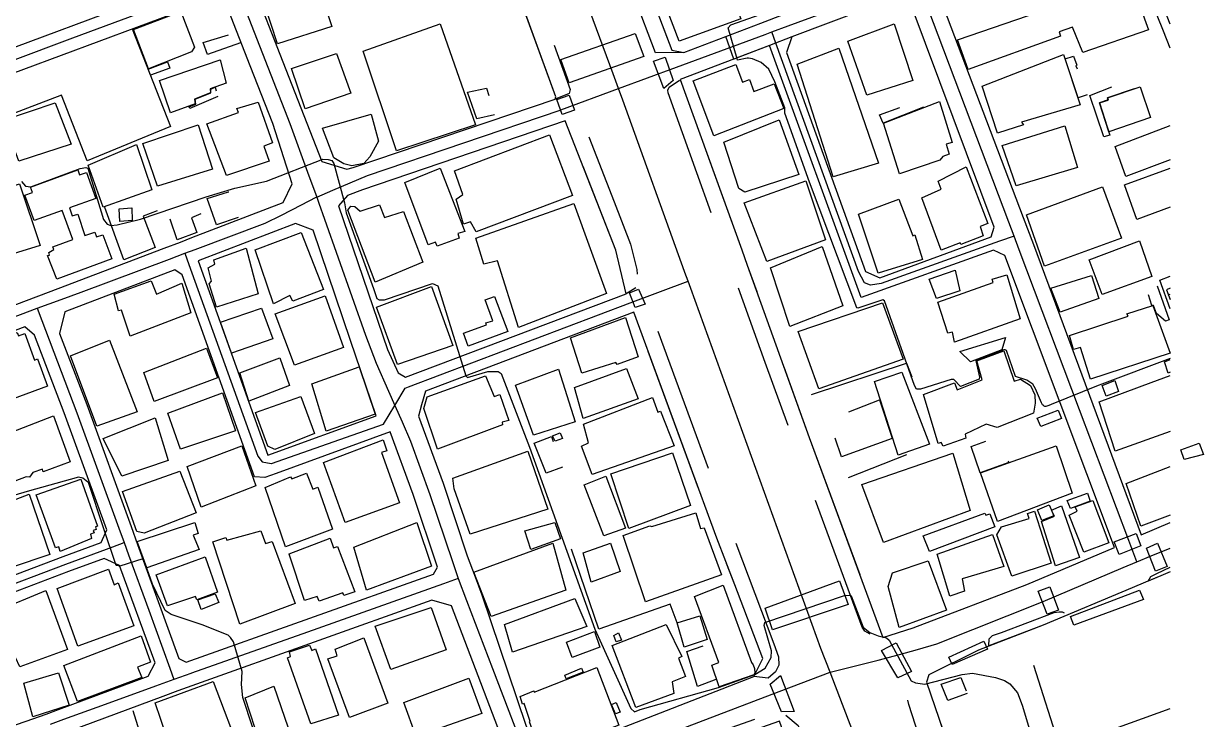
# Model space of a CAD drawing. Header units: millimetres. Extents: x 198785 to 203305, y 542885 to 545889.
# Drawn here: x 203008.6 to 203303.7, y 544732.9 to 544906.7 of the extents above; entities that cross this region are included whole.
import ezdxf

# ---------------------------------------------------------------- set-up
doc = ezdxf.new("R2010")
doc.units = ezdxf.units.MM
for name, pattern in [('FENCE_25K', [54.3, 28.7, -9.2, -16.4]), ('HIDDEN_BULD_25K', [28.8, 18.4, -10.4]), ('HIDDEN_IN_25K', [56.5, 36.5, -20])]:
    doc.linetypes.add(name, pattern=pattern)
for name, color, linetype in [('A0013114', 253, 'Continuous'), ('A0013117', 253, 'Continuous'), ('A0023214', 253, 'Continuous'), ('A0023217', 253, 'Continuous'), ('A0033324', 253, 'Continuous'), ('A0043325', 253, 'Continuous'), ('A0053326', 253, 'Continuous'), ('B0014111', 253, 'Continuous'), ('B0014112', 253, 'Continuous'), ('B0014113', 253, 'Continuous'), ('B0014116', 253, 'Continuous'), ('B0014118', 253, 'Continuous'), ('B0024120', 253, 'Continuous'), ('C0076117', 253, 'Continuous'), ('F0017111', 253, 'Continuous'), ('F0017114', 253, 'Continuous'), ('F0047224', 253, 'Continuous')]:
    doc.layers.add(name, color=color, linetype=linetype)

msp = doc.modelspace()

# ---------------------------------------------------------------- linework, layer by layer
at = {"layer": 'A0013114'}
for points in [[(203119.83, 545033.48), (203170.7, 544900.08), (203173.75, 544899.5), (203193, 544906.85), (203198.82, 544909.07), (203221.11, 544917.58), (203225.74, 544924.18)], [(203141.73, 544888.42), (203109.86, 544975.88), (203099.9, 545001.44), (203091.58, 545022.8)], [(203230.79, 544910.63), (203227.98, 544913.78), (203200.75, 544903.4)], [(203195.14, 544901.24), (203172.84, 544892.73), (203188.19, 544850.18), (203189.58, 544846.34), (203205.11, 544803.3), (203223.51, 544753.33), (203231.11, 544755.73), (203259.51, 544766.58), (203281.42, 544775.83)], [(203159.31, 544839.21), (203156.7, 544850.12), (203144.09, 544882.38)], [(203137.31, 544723.27), (203138.55, 544723.07), (203191.2, 544743.58), (203193.46, 544748.04), (203186.52, 544766.47), (203181.95, 544778.15), (203161.23, 544834.59)], [(203288.13, 544778.93), (203295.37, 544782.08)], [(203295.37, 544769.69), (203293.01, 544768.72), (203289.16, 544767.15), (203285.84, 544765.75), (203263.61, 544756.37), (203247.39, 544750.18), (203234.99, 544744.02), (203234.39, 544742.16), (203273.63, 544627.83)]]:
    msp.add_lwpolyline(points, dxfattribs=at)
at = {"layer": 'A0013117'}
for points in [[(203091.58, 545022.8), (203036.85, 545002.14), (203035.81, 545000.08), (203038.24, 544993.03), (203049.69, 544961.64), (203062.4, 544926.19), (203064.82, 544919.43), (203066.48, 544915.15), (203072.7, 544899.1), (203083.23, 544872.26), (203089.44, 544870.33), (203091.06, 544870.75), (203141.55, 544887.85), (203141.73, 544888.42)], [(202987.48, 544893.81), (203051.22, 544917.56), (203055.14, 544922.73), (203042.17, 544958.92), (203029.11, 544994.72), (203024.24, 544996.11), (203023.73, 544995.74), (203017.96, 544991.51), (202983.85, 544966.5), (202978.37, 544962.49), (202976.05, 544960.79), (202965.3, 544952.89), (202964.74, 544949.14), (202980.42, 544905.66), (202983.73, 544895.79), (202987.48, 544893.81)], [(203295.37, 544900.57), (203293.65, 544904.86), (203283.7, 544929.63), (203276.9, 544931.9)], [(202966.27, 544821.95), (202967.46, 544822.29), (202973.97, 544824.12), (202977.53, 544825.47), (203006.92, 544836.61), (203017.28, 544840.54), (203043.76, 544850.57), (203047.89, 544852.14), (203050.71, 544853.23), (203073.54, 544862.04), (203075.77, 544866.68), (203070.92, 544881.74), (203065.24, 544896.19), (203059.23, 544911.72), (203055.73, 544912.84), (202989.71, 544888.24), (202983.91, 544886.08), (202978.21, 544884.01), (202946.53, 544872.49), (202946.02, 544869.95), (202963.77, 544822.85), (202966.27, 544821.95)], [(203237.71, 544913.25), (203258.62, 544858.26), (203261.17, 544851.55), (203288.13, 544778.93)], [(203200.75, 544903.4), (203199.42, 544899.52), (203219.14, 544844.79), (203222.74, 544843.22), (203250.62, 544853.43), (203251.35, 544855.88), (203230.79, 544910.63)], [(203281.42, 544775.83), (203254.03, 544848.76), (203251.15, 544850.12), (203218.08, 544838.26), (203195.14, 544901.24)], [(203144.09, 544882.38), (203093.41, 544865.21), (203089.59, 544863.75), (203087.39, 544861.2), (203099.58, 544825.25), (203102.25, 544819.48), (203104.15, 544818.34), (203159.31, 544839.21)], [(203069.71, 544798.89), (203096.77, 544808.72), (203090.37, 544827.51), (203081.02, 544855.07), (203076.61, 544856.8), (203052.31, 544847.41), (203069.71, 544798.89)], [(203049.28, 544747.11), (203111.09, 544769.16), (203112.09, 544770.87), (203106.02, 544789.08), (203100.27, 544804.67), (203071.74, 544794.3), (203068.95, 544793.29), (203066.34, 544793.47), (203048.24, 544843.95), (203046.42, 544845.17), (203018.89, 544834.73), (203017.63, 544829.27), (203024.39, 544811.53), (203035.49, 544781.01), (203037.1, 544776.59), (203047.47, 544748.1), (203049.28, 544747.11)], [(203161.23, 544834.59), (203109.11, 544814.87), (203108.14, 544811.43), (203107.34, 544808.61), (203113.53, 544791.84), (203119.56, 544773.76), (203121.51, 544768.44), (203123.21, 544763.98), (203134.21, 544731.43), (203137.31, 544723.27)], [(202979.88, 544760.45), (202981.1, 544759.37), (203018.48, 544773.55), (203028.03, 544777.06), (203029.41, 544780.18), (203018.76, 544809.43), (203011.38, 544828.84), (203008.96, 544830.97), (202978.95, 544819.59), (202978.01, 544818.21), (202979.88, 544760.45)], [(202983.71, 544723.64), (203009.27, 544732.41), (203014.29, 544734.13), (203017.38, 544735.28), (203039.81, 544743.64), (203041.48, 544747), (203032.64, 544771.32), (203028.78, 544773.08), (203019.88, 544769.8), (202981.22, 544755.13), (202980.14, 544753.99), (202980.92, 544736.75), (202979.97, 544732.76), (202981.62, 544723.76), (202983.71, 544723.64)], [(203131.91, 544718.57), (203115.64, 544761.19), (203110.73, 544762.66), (203051.89, 544741.67), (203047.22, 544740), (203043.41, 544738.58), (203020.09, 544729.89), (203019.2, 544728.75), (203025.39, 544708.13), (203028.93, 544695.89), (203029.36, 544695.16), (203031.66, 544694.43), (203036.74, 544692.81), (203038.01, 544693.03), (203042.42, 544694.06), (203044.32, 544694.5), (203056.27, 544697.11), (203075.49, 544700.22), (203096.12, 544703.68), (203122.28, 544694.12)]]:
    msp.add_lwpolyline(points, dxfattribs=at)
at = {"layer": 'A0023214'}
for points in [[(203157.39, 544890.48), (203156.02, 544894.17), (203125.83, 544975.88), (203111, 545014.36), (203105.28, 545027.98), (203104.11, 545030.77), (203102.65, 545034.72), (203091.1, 545065.99), (203072.81, 545115.49), (203071.04, 545120.27), (203070.34, 545122.16), (203069.23, 545125.18), (203048.3, 545181.26), (203046.89, 545185.14), (203045.5, 545188.97), (203024, 545248.21), (203019.43, 545260.34), (203016.95, 545266.91), (203015.61, 545270.56), (203009.85, 545286.29), (203004.11, 545300.49), (202996.92, 545318.28)], [(203157.39, 544890.48), (203171.93, 544895.85), (203194.08, 544904.01), (203195.74, 544904.62), (203199.82, 544906.13), (203228.52, 544916.71), (203231.38, 544920.24), (203234.48, 544923.43), (203274.24, 544938.1), (203280.49, 544940.4), (203281.2, 544940.68)], [(203210.28, 544744.61), (203207.98, 544750.6), (203175.46, 544840.49), (203174.77, 544842.39), (203174, 544844.53), (203173.92, 544844.76), (203158.47, 544887.56), (203157.39, 544890.48)], [(203210.28, 544744.61), (203222.33, 544747.63), (203227.63, 544749.1), (203232.18, 544750.35), (203237.02, 544751.76), (203263.61, 544762.34), (203283.63, 544770.78), (203287.05, 544772.22), (203290.63, 544773.69), (203295.37, 544775.63)], [(203124.87, 544613.91), (203123.29, 544617.96), (203120.27, 544625.73), (203118.85, 544629.16), (203117.51, 544632.83), (203112.28, 544647.14), (203111.91, 544648.15), (203111.91, 544648.86), (203111.91, 544650.33), (203112, 544650.7), (203112.72, 544653.72), (203125.28, 544686.53), (203126.31, 544689.43), (203127.24, 544691.96), (203131.81, 544703.22), (203135.97, 544713.72), (203137.15, 544716.19), (203140.82, 544718.16), (203195.84, 544739.16), (203210.28, 544744.61)], [(203267.47, 544594.83), (203262.93, 544607.45), (203257.39, 544621.87), (203213.37, 544736.56), (203210.28, 544744.61)]]:
    msp.add_lwpolyline(points, dxfattribs=at)
at = {"layer": 'A0023217'}
for points in [[(203256.3, 544853.61), (203254.99, 544857.07), (203234.75, 544910.63), (203234.29, 544911.95), (203231.38, 544920.24), (203228.74, 544928.11), (203180.49, 545056.59), (203179.54, 545059.12)], [(203295.37, 544906.58), (203286.96, 544928.22), (203283.77, 544935.12), (203281.2, 544940.68)], [(203061.06, 544918.03), (203057.39, 544916.66), (203020.88, 544903.06), (202988.6, 544891.02), (202982.98, 544888.93)], [(203061.06, 544918.03), (203062.85, 544913.43), (203075.22, 544881.74), (203079.65, 544869.59), (203081.92, 544863.37)], [(203256.3, 544853.61), (203252.69, 544852.32), (203223.07, 544841.74), (203220.44, 544841.35), (203218.88, 544841.94), (203217.42, 544844.79), (203196.74, 544901.86), (203195.74, 544904.62)], [(203081.92, 544863.37), (203085.93, 544865.08), (203094.66, 544868.78), (203142.82, 544885.11), (203143, 544885.18), (203157.39, 544890.48)], [(203048.97, 544849.33), (203051.52, 544850.29), (203069, 544856.83), (203073.13, 544858.87), (203078.14, 544861.44), (203081.8, 544863.32), (203081.92, 544863.37)], [(203081.92, 544863.37), (203082.47, 544861.87), (203083.9, 544857.84), (203094.15, 544828.84), (203096.78, 544821.88), (203099.88, 544814.83), (203101.46, 544811.31)], [(203287.05, 544772.22), (203285.05, 544777.51), (203272.7, 544810.2), (203257.6, 544850.16), (203256.3, 544853.61)], [(203012.02, 544835.59), (203018.04, 544837.79), (203023.05, 544839.63), (203045.09, 544847.88), (203048.97, 544849.33)], [(203048.97, 544849.33), (203049.98, 544846.52), (203067.2, 544798.59), (203068.25, 544797.19), (203070.57, 544796.79), (203070.63, 544796.81), (203098.59, 544806.61), (203101.46, 544811.31)], [(203101.46, 544811.31), (203104.05, 544815.63), (203104.84, 544815.93), (203160.27, 544836.9), (203174.77, 544842.39)], [(202974.89, 544821.97), (202978.09, 544823.14), (202989.64, 544827.38), (203007.84, 544834.05), (203012.02, 544835.59)], [(203012.02, 544835.59), (203013.17, 544832.56), (203021.96, 544809.43), (203032.45, 544780.6), (203033.75, 544777.03)], [(203101.46, 544811.31), (203103.25, 544807.23), (203105.36, 544802.41), (203110.24, 544789.08), (203115.87, 544772.33), (203117.3, 544768.06)], [(202976.93, 544757.93), (202980, 544757.47), (202981.24, 544757.28), (203019.18, 544771.67), (203030.93, 544776), (203033.75, 544777.03)], [(203033.75, 544777.03), (203034.87, 544773.95), (203039.9, 544760.11), (203045.18, 544745.61), (203046.2, 544742.81)], [(203117.3, 544768.06), (203113.6, 544766.75), (203079.58, 544754.68), (203050.58, 544744.39), (203050.41, 544744.33), (203046.2, 544742.81)], [(203117.3, 544768.06), (203119.4, 544762.58), (203125.9, 544745.59), (203135.16, 544721.4), (203137.15, 544716.19)], [(203046.2, 544742.81), (203041.59, 544741.14), (203029.04, 544736.61), (203018.61, 544732.84), (203015.22, 544731.61)]]:
    msp.add_lwpolyline(points, dxfattribs=at)
at = {"layer": 'A0033324', "linetype": 'HIDDEN_IN_25K', "flags": 128}
for points in [[(203173.75, 544899.5), (203166.68, 544899.38), (203142.11, 544963.83), (203116.49, 545031.02), (203119.83, 545033.48), (203145.26, 544966.78), (203170.7, 544900.08), (203173.75, 544899.5)], [(203145.03, 544889.29), (203141.55, 544887.85), (203141.73, 544888.42), (203109.86, 544975.88), (203099.9, 545001.44), (203091.58, 545022.8), (203094.77, 545023.83), (203095.69, 545023.27), (203102.62, 545005.47), (203102.56, 545004.82), (203108.29, 544990.37), (203108.82, 544989.57), (203113.61, 544977.25), (203121.05, 544956.84), (203145.3, 544890.28), (203145.03, 544889.29)], [(203205.11, 544803.3), (203223.51, 544753.33), (203220.44, 544754.07), (203218.98, 544754.86), (203218.31, 544755.87), (203201.35, 544801.93), (203194.1, 544822.03), (203169.78, 544889.41), (203169.74, 544890.06), (203170.05, 544890.81), (203172.84, 544892.73), (203188.19, 544850.18), (203189.58, 544846.34), (203205.11, 544803.3)], [(203161.7, 544840.7), (203159.31, 544839.21), (203156.7, 544850.12), (203144.09, 544882.38), (203147.13, 544882.03), (203149.08, 544880.61), (203156.29, 544862.14), (203160.42, 544851.57), (203161.96, 544845.26), (203162.14, 544841.83), (203161.7, 544840.7)], [(203196.66, 544744.73), (203194.8, 544743.16), (203191.2, 544743.58), (203193.46, 544748.04), (203186.52, 544766.47), (203181.95, 544778.15), (203161.23, 544834.59), (203163.92, 544835.42), (203165.51, 544834.54), (203181, 544792.36), (203185.71, 544779.53), (203196.25, 544751.77), (203197.41, 544748.48), (203197.49, 544746.39), (203196.66, 544744.73)], [(203295.37, 544769.69), (203293.01, 544768.72), (203289.82, 544767.42), (203290.48, 544768.54), (203292, 544769.31), (203295.37, 544770.88)], [(203263.61, 544756.37), (203250.02, 544751.19), (203250.1, 544752.94), (203250.92, 544753.82), (203253.14, 544754.57), (203266.37, 544759.58), (203267.56, 544759.73), (203268.33, 544759.69), (203268.87, 544759.48), (203269.32, 544759.12), (203269.61, 544758.9), (203263.61, 544756.37)], [(203295.37, 544628.77), (203278.66, 544622.34), (203273.2, 544621.67), (203270.89, 544622.04), (203268.83, 544622.88), (203266.66, 544625.37), (203266.26, 544626.59), (203229.98, 544736.53), (203229.44, 544738.94), (203229.35, 544739.98), (203229.79, 544740.91), (203232.12, 544743.14), (203234.99, 544744.02), (203234.39, 544742.16), (203273.63, 544627.83), (203295.37, 544635.97)], [(203199.23, 544733.93), (203202.28, 544731.35), (203221.38, 544678.11), (203223.49, 544672.24), (203223.55, 544671.35), (203223.56, 544670.56), (203223.55, 544669.75), (203223.15, 544668.8), (203221.29, 544666.53), (203197.66, 544732.38), (203166.05, 544721.37), (203166.03, 544722.81), (203166.26, 544723.73), (203166.55, 544724.19), (203196.58, 544734.65), (203197.6, 544734.54), (203198.02, 544734.46), (203199.23, 544733.93)]]:
    msp.add_lwpolyline(points, dxfattribs=at)
at = {"layer": 'A0043325'}
for points in [[(203163.72, 544898.53), (203145.06, 544891.89), (203142.98, 544897.71), (203161.54, 544904.23), (203163.72, 544898.53)], [(203171.05, 544892.47), (203168.72, 544890.46), (203166.17, 544897.32), (203169.02, 544898.32), (203171.05, 544892.47)], [(203146.4, 544885.06), (203143.29, 544883.97), (203142, 544887.72), (203145.04, 544888.85), (203146.4, 544885.06)], [(203164.02, 544836.61), (203161.58, 544835.74), (203160.14, 544839.43), (203162.42, 544840.33), (203164.02, 544836.61)], [(203288.03, 544776.24), (203282.57, 544774.05), (203281.38, 544777.25), (203286.85, 544779.26), (203288.03, 544776.24)], [(203294.57, 544771.03), (203291.71, 544769.91), (203289.4, 544775.65), (203292.17, 544776.85), (203294.57, 544771.03)], [(203214.85, 544761.58), (203195.86, 544755.21), (203194.04, 544760.61), (203212.68, 544767.5), (203214.85, 544761.58)], [(203267.41, 544760.13), (203264.58, 544759.18), (203262.37, 544764.89), (203265.27, 544765.94), (203267.41, 544760.13)], [(203288.68, 544762.84), (203271.29, 544756.37), (203270.39, 544758.54), (203287.72, 544765.18), (203288.68, 544762.84)], [(203230.7, 544744.84), (203227.27, 544743.26), (203223.18, 544750.05), (203226.8, 544751.94), (203230.7, 544744.84)], [(203249.67, 544750.43), (203240.84, 544746.6), (203240.03, 544748.39), (203248.71, 544752.39), (203249.67, 544750.43)], [(203201.35, 544734.85), (203198.13, 544734.73), (203195.31, 544741.63), (203197.87, 544743.78), (203201.35, 544734.85)]]:
    msp.add_lwpolyline(points, dxfattribs=at)
at = {"layer": 'A0053326'}
msp.add_lwpolyline([(203295.37, 544940.47), (203289.01, 544937.57), (203276.9, 544931.9), (203249.54, 544922.32), (203240.03, 544918.55), (203227.98, 544913.78), (203200.75, 544903.4), (203195.14, 544901.24), (203186.27, 544897.86), (203184.19, 544903.49), (203193, 544906.85), (203198.82, 544909.07), (203221.11, 544917.58), (203225.74, 544924.18), (203234.42, 544930.33), (203234.45, 544930.36), (203271.77, 544943.86), (203266.85, 544958.3), (203265.49, 544962.21), (203254.16, 544992.6), (203253.26, 544995.03), (203264.18, 544999.45), (203280.34, 544956.3)], dxfattribs=at)
at = {"layer": 'B0014111'}
for points in [[(203281.3, 544929.15), (203289.95, 544905.13), (203273.51, 544899.46), (203270.96, 544905.84), (203267.59, 544904.65), (203267.93, 544903.58), (203244.87, 544895.27), (203242.17, 544902.69), (203265.75, 544910.75), (203264.89, 544913.2), (203267.38, 544914.43), (203264.87, 544922.55), (203281.3, 544929.15)], [(203085.68, 544905.98), (203072.09, 544901.68), (203066.98, 544917.47), (203080.53, 544921.67), (203085.68, 544905.98)], [(203179.29, 544920.75), (203181.34, 544915.15), (203184.69, 544916.44), (203187.95, 544907.9), (203172.59, 544902.35), (203167.26, 544916.36), (203179.29, 544920.75)], [(203050.64, 544899.65), (203039.82, 544895.39), (203036.13, 544905.27), (203047.96, 544909.76), (203051.36, 544900.86), (203050.64, 544899.65)], [(203121.62, 544881.41), (203101.89, 544874.92), (203093.52, 544899.79), (203112.79, 544906.62), (203121.62, 544881.41)], [(203230.97, 544892.51), (203219.45, 544888.8), (203214.74, 544902.37), (203226.3, 544906.65), (203230.97, 544892.51)], [(203222.41, 544871.83), (203211.1, 544868.41), (203202.09, 544896.61), (203212.49, 544900.62), (203222.41, 544871.83)], [(203051.54, 544886.67), (203045.34, 544884.43), (203042.59, 544892.49), (203057.78, 544897.66), (203059.24, 544891.83), (203055.29, 544890.44), (203055.34, 544889.41), (203051.36, 544887.82), (203051.54, 544886.67)], [(203090.46, 544889.35), (203079.03, 544885.44), (203075.61, 544895.48), (203086.83, 544899.22), (203090.46, 544889.35)], [(203258.67, 544881.38), (203252.19, 544879.37), (203248.3, 544891.09), (203268.7, 544898.98), (203272.86, 544886.41), (203258.2, 544882.07), (203258.67, 544881.38)], [(203186.7, 544896.47), (203188.36, 544892.12), (203190.15, 544892.77), (203191.27, 544889.79), (203196.33, 544891.66), (203198.71, 544885.48), (203181.21, 544878.67), (203176.08, 544892.4), (203186.7, 544896.47)], [(203290.43, 544883.29), (203280.04, 544879.71), (203277.68, 544886.88), (203279.88, 544887.62), (203279.69, 544888.18), (203287.87, 544890.89), (203290.43, 544883.29)], [(203020.51, 544876.62), (203007.4, 544872.36), (203003.69, 544882.57), (203016.52, 544886.89), (203020.51, 544876.62)], [(203070.06, 544872.32), (203059.36, 544868.72), (203054.45, 544881.65), (203062.34, 544884.49), (203061.98, 544885.48), (203067.25, 544887.1), (203070.83, 544876.96), (203068.69, 544876.13), (203070.06, 544872.32)], [(203237.76, 544872.56), (203227.69, 544869.15), (203223.67, 544881.87), (203237.65, 544887.22), (203240.83, 544877.03), (203239.31, 544876.56), (203240.05, 544874.07), (203238.52, 544873.49), (203237.76, 544872.56)], [(203093.74, 544871.79), (203090.73, 544871.18), (203088.71, 544871.65), (203086.19, 544873.14), (203083.33, 544880.63), (203095.52, 544884.07), (203097.34, 544877.37), (203095.17, 544873.39), (203093.74, 544871.79)], [(203202.5, 544869.04), (203189.01, 544864.59), (203187.46, 544865.53), (203183.71, 544877.11), (203197.54, 544882.64), (203202.5, 544869.04)], [(203055.87, 544870.36), (203042.12, 544866.06), (203038.41, 544876.73), (203052.3, 544881.45), (203055.87, 544870.36)], [(203272.19, 544870.75), (203256.84, 544866.2), (203253.36, 544876.26), (203268.98, 544881.19), (203272.19, 544870.75)], [(203295.37, 544872.64), (203284.24, 544868.5), (203281.63, 544876.03), (203295.37, 544881.25)], [(203145.89, 544863.78), (203121.77, 544854.69), (203120.34, 544857.19), (203118.65, 544856.61), (203116.82, 544862.88), (203118.5, 544864.01), (203116.4, 544869.93), (203140.16, 544878.94), (203145.89, 544863.78)], [(203248.62, 544853.67), (203243.02, 544851.53), (203242.85, 544851.91), (203238.12, 544850.08), (203233.28, 544863.17), (203238.05, 544865.36), (203237.34, 544867.36), (203244.34, 544870.92), (203249.79, 544856.74), (203247.82, 544855.99), (203248.62, 544853.67)], [(203117.57, 544853.1), (203112.01, 544851.1), (203111.66, 544852.07), (203109.75, 544851.47), (203103.92, 544867.05), (203112.81, 544870.57), (203118.92, 544854.79), (203117.2, 544854.23), (203117.57, 544853.1)], [(203295.37, 544860.83), (203287.02, 544857.8), (203283.95, 544866.43), (203295.37, 544870.56)], [(203209.17, 544852.69), (203194.46, 544847.29), (203188.84, 544861.89), (203204.27, 544867.41), (203209.17, 544852.69)], [(203097.6, 544861.43), (203098.84, 544858.28), (203103.62, 544859.8), (203108.43, 544847.07), (203096.51, 544842.08), (203089.67, 544860.13), (203090.49, 544861.07), (203091.46, 544861.01), (203092.75, 544859.84), (203097.6, 544861.43)], [(203146.24, 544861.74), (203154.42, 544839.24), (203132.35, 544830.74), (203127.09, 544847.44), (203123.71, 544846.59), (203121.67, 544853.06), (203146.24, 544861.74)], [(203083.64, 544840.24), (203075.96, 544837.37), (203075.18, 544838.77), (203071.11, 544836.71), (203066.5, 544850.17), (203078, 544854.51), (203083.64, 544840.24)], [(203213.48, 544836.22), (203200.21, 544831.03), (203195.36, 544845.66), (203208.28, 544851.04), (203213.48, 544836.22)], [(203290.74, 544843.53), (203278.33, 544839.04), (203275.13, 544847.65), (203287.69, 544852.42), (203290.74, 544843.53)], [(203242.74, 544839.95), (203236.89, 544838), (203235.12, 544842.85), (203241.55, 544845.12), (203242.74, 544839.95)], [(203257.87, 544832.94), (203241.39, 544827.13), (203240.89, 544829.63), (203239.76, 544829.33), (203237.25, 544837.13), (203251.08, 544842), (203250.86, 544842.85), (203254.52, 544843.97), (203257.87, 544832.94)], [(203277.49, 544838.04), (203267.82, 544834.64), (203265.47, 544840.57), (203275.69, 544843.74), (203277.49, 544838.04)], [(203115.95, 544826.24), (203102.09, 544821.54), (203096.9, 544835.88), (203110.64, 544841.02), (203115.95, 544826.24)], [(203129.72, 544829.74), (203119.77, 544826.08), (203118.59, 544829.34), (203124.38, 544831.43), (203124.22, 544831.94), (203125.95, 544832.47), (203124.04, 544837.66), (203126.34, 544838.56), (203129.72, 544829.74)], [(203228.59, 544822.85), (203207.52, 544815.47), (203202.35, 544829.74), (203223.45, 544836.96), (203228.59, 544822.85)], [(203291.04, 544836.25), (203295.38, 544824.35), (203275.43, 544817.84), (203272.91, 544825.76), (203271.19, 544825.32), (203270.19, 544828.74), (203284.86, 544833.63), (203284.49, 544834.23), (203291.04, 544836.25)], [(203162.27, 544823.41), (203157.02, 544821.57), (203156.74, 544821.99), (203148.26, 544819.39), (203145.37, 544828.21), (203159.13, 544833.27), (203162.27, 544823.41)], [(203253.25, 544825.22), (203245.41, 544822.22), (203242.71, 544824.8), (203254.13, 544828.28), (203253.25, 544825.22)], [(203253.72, 544824.95), (203256.32, 544817.4), (203257.94, 544817.86), (203260.38, 544816.3), (203261.5, 544813.96), (203261.6, 544811.88), (203261.14, 544809.39), (203252.1, 544805.76), (203249.33, 544806.59), (203244.11, 544804.13), (203244.27, 544803.09), (203238.55, 544801.09), (203238.05, 544802.04), (203237.32, 544801.82), (203233.63, 544814.06), (203241.41, 544816.93), (203242.04, 544815.23), (203248.36, 544817.66), (203247.01, 544822.43), (203253.72, 544824.95)], [(203096.51, 544809.12), (203084.29, 544804.88), (203080.66, 544816.68), (203092.51, 544820.97), (203096.51, 544809.12)], [(203124.09, 544818.67), (203126.27, 544813.55), (203127.73, 544814.04), (203129.93, 544807.5), (203128.31, 544807.11), (203128.4, 544806.49), (203112.09, 544800.38), (203108.74, 544810.5), (203109.52, 544813.48), (203124.09, 544818.67)], [(203146.53, 544807.2), (203136.13, 544803.85), (203131.62, 544816.37), (203142.38, 544820.33), (203146.53, 544807.2)], [(203162.28, 544812.96), (203148.52, 544808.04), (203146.4, 544815.78), (203159.43, 544820.5), (203162.28, 544812.96)], [(203235.14, 544801.63), (203227.3, 544798.89), (203221.39, 544817.31), (203228.27, 544819.63), (203235.14, 544801.63)], [(203295.37, 544804.83), (203281.63, 544799.85), (203277.63, 544812.24), (203290.62, 544817.04), (203295.37, 544818.82)], [(203081.4, 544804.26), (203071.46, 544800.29), (203069.7, 544801.1), (203066.58, 544809.51), (203077.93, 544813.57), (203081.4, 544804.26)], [(203165.93, 544813.31), (203167.19, 544809.66), (203167.93, 544809.83), (203171.35, 544801.19), (203150.78, 544794.01), (203148.1, 544801.16), (203149.86, 544801.93), (203148.61, 544806.65), (203165.93, 544813.31)], [(203102.65, 544787), (203089.07, 544782.06), (203083.59, 544797.02), (203098.53, 544802.73), (203099.46, 544799.98), (203098.1, 544799.56), (203102.65, 544787)], [(203139.73, 544785.39), (203120.33, 544779.13), (203116.32, 544790.49), (203115.96, 544793.1), (203134.7, 544799.87), (203139.73, 544785.39)], [(203270.8, 544789.37), (203252.18, 544782.3), (203247.89, 544794.44), (203266.88, 544801.2), (203270.8, 544789.37)], [(203175.36, 544786.27), (203160, 544780.53), (203155.5, 544794.25), (203170.88, 544799.43), (203175.36, 544786.27)], [(203245.35, 544785.02), (203223.63, 544777.04), (203218.21, 544791.55), (203241.02, 544799.36), (203245.35, 544785.02)], [(203295.37, 544783.91), (203288.05, 544781.16), (203284.33, 544791.77), (203295.37, 544796.04)], [(203159.1, 544780.66), (203153.72, 544778.71), (203148.78, 544791.5), (203154.25, 544793.63), (203159.1, 544780.66)], [(203272.67, 544773.34), (203266.69, 544771.22), (203263.14, 544782.28), (203266.43, 544783.6), (203265.71, 544785.13), (203268.2, 544786.22), (203272.67, 544773.34)], [(203279.97, 544776.99), (203273.77, 544774.66), (203270.1, 544783.9), (203272.13, 544784.84), (203271.62, 544785.97), (203275.97, 544787.56), (203279.97, 544776.99)], [(203176.7, 544784.49), (203177.88, 544780.52), (203178.78, 544780.7), (203183.14, 544768.96), (203164.17, 544762.19), (203158.56, 544778.78), (203165.26, 544781.24), (203165.73, 544781.07), (203176.7, 544784.49)], [(203248.96, 544784.39), (203249.22, 544783.89), (203250.21, 544784.2), (203251.46, 544780.95), (203235.13, 544774.81), (203233.61, 544778.71), (203248.96, 544784.39)], [(203265.56, 544771.86), (203255.72, 544768.65), (203251.99, 544778.95), (203253.13, 544780.96), (203260.08, 544783.04), (203259.67, 544784.26), (203261.39, 544784.87), (203265.56, 544771.86)], [(203067.91, 544779.98), (203069.1, 544776.79), (203070.79, 544777.32), (203076.5, 544761.78), (203062.66, 544756.67), (203055.98, 544777.23), (203059.15, 544778.3), (203059.42, 544777.67), (203067.91, 544779.98)], [(203110.61, 544771.15), (203094.37, 544765.15), (203091.23, 544775.85), (203106.96, 544782.08), (203110.61, 544771.15)], [(203142.89, 544777.93), (203135.48, 544775.32), (203133.93, 544779.97), (203141.49, 544782.05), (203142.89, 544777.93)], [(203085.28, 544778.15), (203086.12, 544775.7), (203087.09, 544776.02), (203091.45, 544764.75), (203088.74, 544763.77), (203088.64, 544764.05), (203088.49, 544764.51), (203082.5, 544762.38), (203082, 544763.58), (203078.89, 544762.59), (203075.02, 544774.16), (203075.01, 544774.2), (203085.28, 544778.15)], [(203144.25, 544765.14), (203125.55, 544758.58), (203121.18, 544769.63), (203140.99, 544776.89), (203144.25, 544765.14)], [(203157.79, 544769.77), (203150.53, 544767.12), (203148.57, 544774.47), (203155.42, 544776.85), (203157.79, 544769.77)], [(203243.89, 544764.93), (203240.26, 544763.61), (203237.07, 544774.1), (203250.91, 544779.03), (203253.72, 544771.08), (203243.3, 544768), (203243.89, 544764.93)], [(203057.13, 544764.6), (203051.92, 544762.71), (203051.57, 544763.52), (203044.6, 544761.25), (203041.75, 544769.01), (203054.01, 544773.43), (203057.13, 544764.6)], [(203239.45, 544760.12), (203227.61, 544755.83), (203224.84, 544766.08), (203225.89, 544769.51), (203234.8, 544772.45), (203239.45, 544760.12)], [(203019.63, 544750.3), (203007.65, 544746), (203006.62, 544748.28), (203005.58, 544747.88), (203001.67, 544759.86), (203014.21, 544765.09), (203019.63, 544750.3)], [(203191.24, 544744.01), (203182.53, 544740.97), (203180.74, 544746.39), (203182.44, 544747.06), (203176.38, 544763.57), (203183.6, 544766.43), (203190.69, 544747.09), (203191.07, 544746.47), (203191.42, 544745.57), (203191.48, 544744.5), (203191.24, 544744.01)], [(203149.47, 544756.07), (203130.86, 544749.68), (203128.84, 544756.58), (203146.45, 544763.07), (203149.47, 544756.07)], [(203114.31, 544750.25), (203100.42, 544745.3), (203096.51, 544756.12), (203110.51, 544760.85), (203114.31, 544750.25)], [(203179.53, 544752.8), (203173.85, 544750.91), (203172.05, 544757), (203177.69, 544758.73), (203179.53, 544752.8)], [(203171.25, 544739.33), (203161.76, 544735.79), (203155.8, 544751.35), (203169.35, 544756.55), (203173.2, 544748.56), (203172.37, 544748.13), (203174.11, 544743.55), (203170.84, 544742.25), (203171.25, 544739.33)], [(203099.67, 544736.9), (203090.13, 544733.32), (203084.69, 544747.94), (203087, 544748.77), (203086.5, 544750.36), (203093.72, 544753.2), (203099.67, 544736.9)], [(203152.71, 544750.92), (203145.76, 544748.33), (203144.38, 544752.12), (203151.35, 544754.8), (203152.71, 544750.92)], [(203151.99, 544745.8), (203157.49, 544731.43), (203138.28, 544724.02), (203136.02, 544730.44), (203135.82, 544730.37), (203135.14, 544732.24), (203135.32, 544732.35), (203133.8, 544736.8), (203133.42, 544736.66), (203132.78, 544738.61), (203136.18, 544740.02), (203136.3, 544739.68), (203151.99, 544745.8)], [(203076.57, 544725.66), (203069.05, 544722.91), (203063.99, 544738.26), (203071.19, 544741.11), (203076.57, 544725.66)], [(203123.21, 544734.35), (203106.79, 544728.54), (203103.7, 544737.07), (203119.93, 544743.16), (203123.21, 544734.35)], [(203295.37, 544697), (203256.25, 544682.19), (203243.93, 544717.02), (203295.37, 544735.54)]]:
    msp.add_lwpolyline(points, dxfattribs=at)
at = {"layer": 'B0014112'}
for points in [[(203040.68, 544865.18), (203028.53, 544860.81), (203024.73, 544871.33), (203036.82, 544876.49), (203040.68, 544865.18)], [(203007.61, 544866.7), (203012.75, 544851.24), (203001.37, 544847.76), (203000.04, 544851.19), (202994.99, 544849.81), (202993.13, 544856.83), (202994.72, 544857.57), (202993.51, 544861.86), (203007.61, 544866.7)], [(203227.47, 544862.87), (203230.98, 544853.72), (203231.47, 544853.97), (203233.43, 544847.73), (203222.33, 544844.33), (203217.43, 544859.08), (203227.47, 544862.87)], [(203040.56, 544842.4), (203041.86, 544839.13), (203048.17, 544841.85), (203050.47, 544834.42), (203035.24, 544828.63), (203033.08, 544835.1), (203032.37, 544834.94), (203031.29, 544839.13), (203040.56, 544842.4)], [(203057.08, 544818.24), (203041.29, 544812.31), (203038.7, 544819.5), (203054.32, 544825.64), (203057.08, 544818.24)], [(203061.59, 544804.93), (203047.86, 544800.34), (203044.71, 544809.38), (203058.33, 544814.48), (203061.59, 544804.93)]]:
    msp.add_lwpolyline(points, dxfattribs=at)
at = {"layer": 'B0014113'}
for points in [[(203022.2, 544870.17), (203022.59, 544868.94), (203024.32, 544869.49), (203026.64, 544863.04), (203020.13, 544860.7), (203020.8, 544858.66), (203022.22, 544859.12), (203023.96, 544853.79), (203026.44, 544854.59), (203026.82, 544853.41), (203028.45, 544853.94), (203030.7, 544847.97), (203016.96, 544842.82), (203014.63, 544848.74), (203015.13, 544848.86), (203014.96, 544849.52), (203016.19, 544850.28), (203015.94, 544850.96), (203020.91, 544852.78), (203018.24, 544860.05), (203011.26, 544857.48), (203008.94, 544863.81), (203010.85, 544864.51), (203010.37, 544865.83), (203022.2, 544870.17)], [(203283.14, 544853.09), (203263.96, 544846.1), (203259.41, 544858.91), (203278.41, 544865.9), (203283.14, 544853.09)], [(203067.29, 544839.16), (203056.87, 544835.87), (203055.06, 544841.71), (203055.63, 544842.32), (203054.78, 544845.7), (203056.46, 544846.58), (203056.16, 544847.69), (203064.25, 544850.61), (203067.29, 544839.16)], [(203088.58, 544825.79), (203076.37, 544821.33), (203071.53, 544834.17), (203084.06, 544838.72), (203088.58, 544825.79)], [(203295.37, 544837.95), (203294.97, 544838.95), (203295.37, 544839.11)], [(203070.96, 544827.92), (203060.63, 544824.34), (203057.88, 544832.1), (203068.14, 544835.57), (203070.96, 544827.92)], [(203007.05, 544829.53), (203007.36, 544828.69), (203008.94, 544829.27), (203011.37, 544822.64), (203012.09, 544822.91), (203014.58, 544816.11), (202996.68, 544809.56), (202995.27, 544813.42), (202995.81, 544813.62), (202994.82, 544816.32), (202995.45, 544816.55), (202994.51, 544819.1), (202995.52, 544819.47), (202994.56, 544822.09), (202994.93, 544822.23), (202994.08, 544824.54), (203000.02, 544826.72), (203000.94, 544824.19), (203002.29, 544824.69), (203001.29, 544827.42), (203007.05, 544829.53)], [(203036.98, 544809.7), (203026.94, 544806.14), (203020.38, 544823.7), (203030.11, 544827.62), (203036.98, 544809.7)], [(203075.1, 544816.28), (203064.92, 544812.41), (203062.67, 544819.42), (203072.72, 544823.19), (203075.1, 544816.28)], [(203020.3, 544797.18), (203013.55, 544794.74), (203013.32, 544795.39), (203010.93, 544794.53), (203010.12, 544793.38), (203009.26, 544793.48), (203001.09, 544790.34), (203000.74, 544791.26), (202998.17, 544790.55), (202996.59, 544794.91), (202996.55, 544798.5), (202997.83, 544799), (202996.95, 544801.31), (203016.11, 544808.72), (203020.3, 544797.18)], [(203044.81, 544797.51), (203033.22, 544793.63), (203028.51, 544803.06), (203041.54, 544808.18), (203044.81, 544797.51)], [(203066.72, 544791.25), (203053.05, 544785.88), (203049.52, 544796.03), (203063.21, 544801.2), (203066.72, 544791.25)], [(203051.74, 544784.5), (203038.74, 544779.37), (203036.97, 544779.83), (203033.39, 544789.77), (203047.67, 544794.89), (203051.74, 544784.5)], [(203079.33, 544794.39), (203080.93, 544790.42), (203082.22, 544790.91), (203085.83, 544780.41), (203074.12, 544775.93), (203069, 544790.82), (203075.39, 544793.46), (203075.67, 544792.97), (203079.33, 544794.39)], [(203025.6, 544778.09), (203017.8, 544774.81), (203017.39, 544775.98), (203016.61, 544775.69), (203011.74, 544788.98), (203022.97, 544792.86), (203027.12, 544781.1), (203026.59, 544780.99), (203026.79, 544780.29), (203026.02, 544780.05), (203026.26, 544779.48), (203025.32, 544779.14), (203025.6, 544778.09)], [(203009.97, 544789.14), (203015.14, 544774.03), (203005.48, 544770.79), (203004.28, 544774.3), (203003.43, 544773.97), (202999.47, 544785.14), (203009.97, 544789.14)], [(203052.52, 544775.27), (203039.46, 544770.7), (203037.03, 544777.3), (203051.4, 544782.02), (203052.26, 544779.26), (203051.06, 544778.9), (203052.52, 544775.27)], [(203029.83, 544770.36), (203031.25, 544766.47), (203032.3, 544766.94), (203036.2, 544756.26), (203022.16, 544751.18), (203017.02, 544765.57), (203029.83, 544770.36)], [(203038.17, 544743.3), (203022.07, 544737.3), (203018.65, 544746.34), (203037.99, 544753.73), (203040.36, 544747.14), (203037.14, 544745.86), (203038.17, 544743.3)], [(203080.12, 544751.4), (203080.68, 544750.1), (203081.59, 544750.45), (203087.33, 544733.93), (203080.47, 544731.75), (203074.61, 544748.26), (203075.33, 544748.59), (203075.09, 544749.75), (203080.12, 544751.4)], [(203020.03, 544736.38), (203010.94, 544733.52), (203008.67, 544741.86), (203017.38, 544744.45), (203020.03, 544736.38)], [(203056.05, 544742.31), (203063.11, 544723.67), (203051.96, 544719.72), (203049.12, 544725.78), (203045.76, 544724.51), (203041.54, 544737), (203056.05, 544742.31)]]:
    msp.add_lwpolyline(points, dxfattribs=at)
at = {"layer": 'B0014116', "linetype": 'HIDDEN_BULD_25K', "flags": 128}
for points in [[(203062.83, 544901.89), (203054.64, 544899.02), (203053.53, 544901.96), (203061.94, 544904.52), (203062.83, 544901.89)], [(203274.58, 544888.93), (203272.33, 544888.17), (203269.08, 544897.92), (203271.14, 544898.58), (203272.04, 544896.29), (203271.78, 544896.18), (203274.58, 544888.93)], [(203045.18, 544895.57), (203040.37, 544893.87), (203039.78, 544895.34), (203044.58, 544897.18), (203045.18, 544895.57)], [(203280.28, 544878.81), (203278.77, 544878.4), (203275.24, 544888.72), (203286.75, 544893.26), (203287.65, 544890.84), (203279.66, 544888.18), (203279.86, 544887.63), (203277.65, 544886.9), (203280.28, 544878.81)], [(203057.23, 544888.5), (203050.17, 544885.52), (203050.02, 544885.95), (203051.69, 544886.6), (203051.53, 544887.84), (203055.44, 544889.43), (203055.43, 544890.33), (203056.56, 544890.8), (203057.23, 544888.5)], [(203126.42, 544883.96), (203122, 544882.94), (203119.59, 544889.6), (203124.35, 544890.59), (203126.42, 544883.96)], [(203233.68, 544885.81), (203223.61, 544881.87), (203222.68, 544883.89), (203232.88, 544887.67), (203233.68, 544885.81)], [(203062.3, 544858.26), (203056.84, 544856.44), (203054.54, 544863.01), (203059.89, 544864.72), (203062.3, 544858.26)], [(203292.07, 544841.17), (203295.12, 544832.7), (203294.14, 544832.34), (203291.9, 544834.31), (203291.14, 544836.31), (203290.78, 544836.24), (203289.46, 544840.31), (203292.07, 544841.17)], [(203295.37, 544835.42), (203292.79, 544842.6), (203295.37, 544843.64)], [(203295.37, 544840.57), (203294.46, 544840.22), (203295.37, 544837.78)], [(203295.37, 544819.6), (203294.81, 544819.39), (203293.93, 544822.23), (203295.37, 544822.74)], [(203282.4, 544814.82), (203279.35, 544813.65), (203278.35, 544816.31), (203281.51, 544817.53), (203282.4, 544814.82)], [(203225.86, 544803.08), (203213.16, 544798.48), (203209.9, 544807.78), (203222.66, 544812.72), (203225.86, 544803.08)], [(203268.17, 544808.03), (203263.04, 544806), (203262.05, 544808.08), (203267.36, 544810.15), (203268.17, 544808.03)], [(203255.01, 544797.03), (203247.85, 544794.5), (203245.61, 544801.08), (203252.84, 544803.72), (203255.01, 544797.03)], [(203266.22, 544783.72), (203263.29, 544782.57), (203262.18, 544785.23), (203265.1, 544786.43), (203266.22, 544783.72)], [(203057.43, 544762.06), (203053.06, 544760.32), (203052.2, 544762.75), (203056.52, 544764.22), (203057.43, 544762.06)], [(203158.14, 544752.62), (203156.77, 544752.2), (203156.19, 544753.81), (203157.39, 544754.44), (203158.14, 544752.62)], [(203181.75, 544742.83), (203177.15, 544741.04), (203174.49, 544749.85), (203179.15, 544751.41), (203181.75, 544742.83)], [(203148.52, 544744.68), (203144.31, 544743.02), (203143.98, 544743.93), (203148.12, 544745.64), (203148.52, 544744.68)], [(203244.6, 544739.32), (203239.74, 544737.53), (203238.11, 544741.65), (203242.98, 544743.32), (203244.6, 544739.32)], [(203157.78, 544734.63), (203156.62, 544734.2), (203155.67, 544736.6), (203156.81, 544737.03), (203157.78, 544734.63)]]:
    msp.add_lwpolyline(points, dxfattribs=at)
at = {"layer": 'B0014118', "linetype": 'HIDDEN_BULD_25K', "flags": 128}
for points in [[(203143.39, 544795.89), (203139.31, 544794.37), (203136.32, 544801.91), (203140.6, 544803.55), (203143.39, 544795.89)], [(203143.38, 544803.03), (203141.58, 544802.34), (203140.92, 544803.72), (203142.76, 544804.48), (203143.38, 544803.03)], [(203275.37, 544787.39), (203270.4, 544785.57), (203269.59, 544787.55), (203274.67, 544789.36), (203275.37, 544787.39)]]:
    msp.add_lwpolyline(points, dxfattribs=at)
at = {"layer": 'B0024120', "linetype": 'FENCE_25K', "flags": 128}
for points in [[(203205.62, 544814.03), (203229.45, 544821.83), (203236.81, 544801.91), (203214.86, 544793.25)], [(203035.96, 544735.09), (203040.75, 544719.47), (203036.05, 544712.41), (203025.3, 544708.82)]]:
    msp.add_lwpolyline(points, dxfattribs=at)
at = {"layer": 'C0076117'}
for points in [[(203032.66, 544857.27), (203032.53, 544860.44), (203035.67, 544860.64), (203035.73, 544857.54), (203032.66, 544857.27)], [(203298.86, 544797.8), (203297.98, 544800.22), (203302.62, 544801.88), (203303.66, 544799.06), (203298.86, 544797.8)]]:
    msp.add_lwpolyline(points, dxfattribs=at)
at = {"layer": 'F0017111'}
for points, elevation in [([(203189.92, 544898.05), (203189.53, 544898.05), (203187.17, 544897.56), (203187.07, 544897.95), (203184.82, 544905.69), (203185.5, 544906.38), (203206.1, 544913.73)], 60), ([(203295.37, 544823.03), (203278.24, 544816.63), (203277.38, 544816.31), (203265.57, 544811.51), (203264.97, 544811.26), (203264.28, 544811.04), (203264.02, 544811.05), (203263.84, 544811.1), (203263.64, 544811.27), (203263.46, 544811.45), (203263.15, 544811.92), (203261.67, 544815.47), (203260.98, 544816.65), (203259.51, 544817.63), (203256.67, 544818.51), (203254.39, 544825), (203254.1, 544825.16), (203253.78, 544825.19), (203246.93, 544822.6), (203246.78, 544822.45), (203246.81, 544822.13), (203247.7, 544818.37), (203247.61, 544817.88), (203242.9, 544816.01), (203241.23, 544817.78), (203240.54, 544817.78), (203232.89, 544815.33), (203231.91, 544815.33), (203231.42, 544816.31), (203223.87, 544837.47), (203223.48, 544837.67), (203217.2, 544835.61), (203217.01, 544835.71), (203205.13, 544867.11), (203198.97, 544884.32), (203198.97, 544885.06), (203198.97, 544885.65), (203196.5, 544892.19), (203194.98, 544895.37), (203193.04, 544897.01), (203190.91, 544897.94), (203189.92, 544898.05)], 60), ([(203068.54, 544722.87), (203063.48, 544738.35), (203063.09, 544741.55), (203063.28, 544744.85), (203061.15, 544752.22), (203060.37, 544753.29), (203059.79, 544753.87), (203053.29, 544756.49), (203045.56, 544759.07), (203044.05, 544760.09), (203040.88, 544766.63), (203038.58, 544772.94), (203038.51, 544773.01), (203038.42, 544773.01), (203032.68, 544771.11), (203031.8, 544771.29), (203028.6, 544780.7), (203024.81, 544792.04), (203024.23, 544792.43), (203023.47, 544793.11), (203022.32, 544793.38), (203009.48, 544789.81), (202997.36, 544786.22)], 40)]:
    msp.add_lwpolyline(points, dxfattribs=dict(at, elevation=elevation))
at = {"layer": 'F0017114', "elevation": 50}
msp.add_lwpolyline([(203008.13, 544867.23), (203009.06, 544866.06), (203010.46, 544865.95), (203022.73, 544870.5), (203024.18, 544870.74), (203024.65, 544870.56), (203028.58, 544857.73), (203029.52, 544856.62), (203030.44, 544856.23), (203032.05, 544856.47), (203037.86, 544857.88), (203054.27, 544863.47), (203061.47, 544865.62), (203069.4, 544867.37), (203083.49, 544872.88), (203084.77, 544872.77), (203085.7, 544872.53), (203086.16, 544871.72), (203088.84, 544861.97), (203089.3, 544859.42), (203096.16, 544840.5), (203096.97, 544838.06), (203097.55, 544837.71), (203098.83, 544837.71), (203110.91, 544841.77), (203112.19, 544841.19), (203119.18, 544818.72), (203119.64, 544818.25), (203124.75, 544819.76), (203127.31, 544819.76), (203128.01, 544819.3), (203135.14, 544800.88), (203151.5, 544755.36), (203160.46, 544735.57), (203161.39, 544734.75), (203162.82, 544735.31), (203182.36, 544740.82), (203191.49, 544744.06), (203194.07, 544745.65), (203195.58, 544748.29), (203195.69, 544749.96), (203193.84, 544756.27), (203193.96, 544757.08), (203213.94, 544763.81), (203215.1, 544763.93), (203215.57, 544763.7), (203218.59, 544755.92), (203220.22, 544754.53), (203222.31, 544753.71), (203224.4, 544753.25), (203225.1, 544752.67), (203230.59, 544742.45), (203231.69, 544741.96), (203234.01, 544741.67), (203243.35, 544744.09), (203245.88, 544744.42), (203251.64, 544743.35), (203253.96, 544742.54), (203255.24, 544741.72), (203257.21, 544739.52), (203258.37, 544736.39), (203261.63, 544725.36)], dxfattribs=at)
at = {"layer": 'F0047224'}
for points in [[(203035.74, 544905.39), (203045.37, 544880.98), (203024.55, 544872.44), (203018.12, 544888.82), (202984.67, 544876.09)], [(203042.01, 544859.92), (203038.5, 544858.59), (203041.48, 544850.73), (203033.72, 544847.68), (203028.91, 544860.79)], [(203052.94, 544859.2), (203050.6, 544858.21), (203051.98, 544854.49), (203047.03, 544852.68), (203045.25, 544857.84)], [(203172.05, 544757), (203170.33, 544761.66), (203152.44, 544755.43), (203145.66, 544775.39)], [(203267.85, 544725.63), (203261.22, 544746.33)]]:
    msp.add_lwpolyline(points, dxfattribs=at)

doc.saveas('drawing.dxf')
